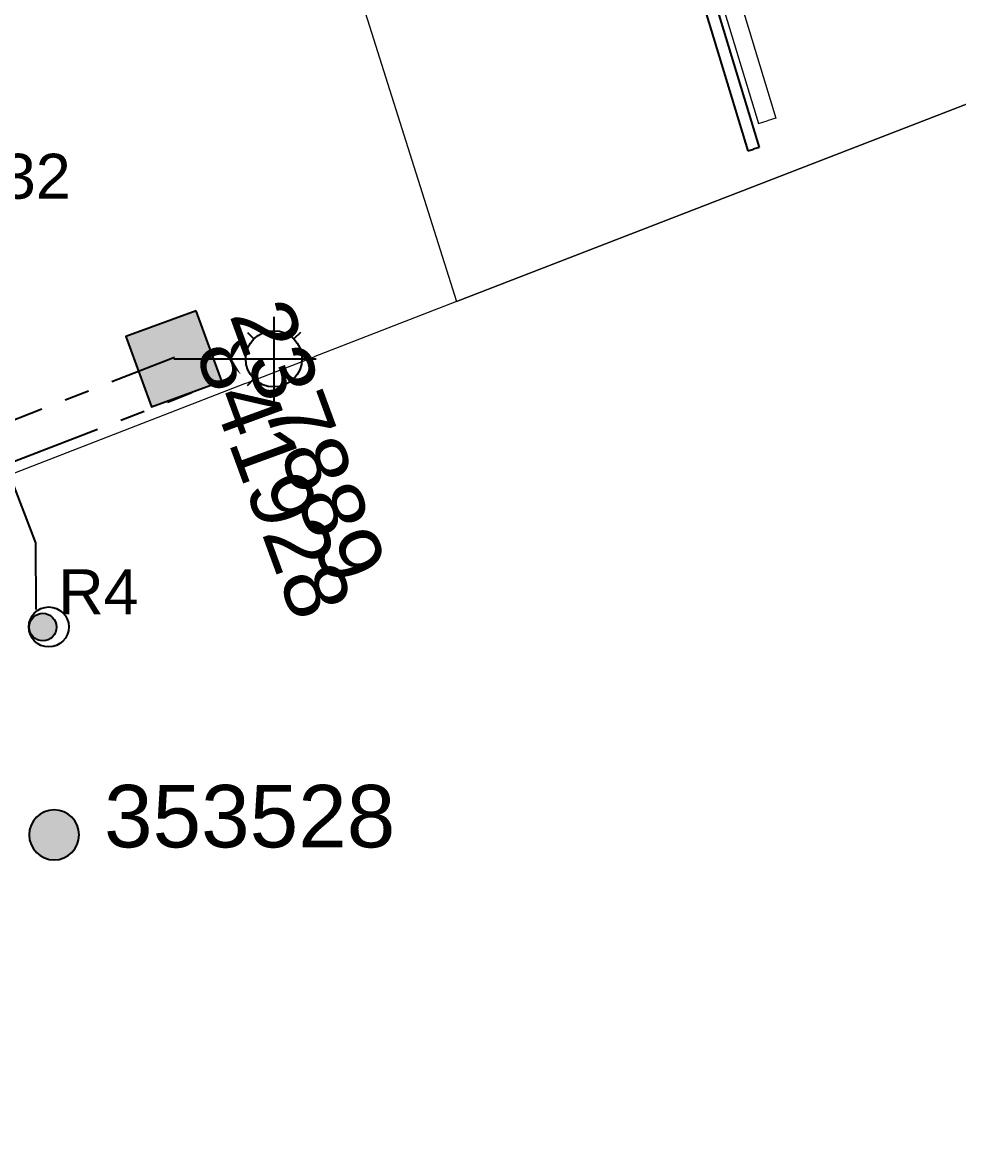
# Model space of a CAD drawing. Header units: metres. Extents: x 0 to 310918, y 0 to 6270107.
# Drawn here: x 310432.99 to 310470.45, y 6269543.63 to 6269588.52 of the extents above; entities that cross this region are included whole.
import ezdxf
from ezdxf import colors
from ezdxf.entities.mleader import LeaderData, LeaderLine
from ezdxf.enums import TextEntityAlignment as Align
from ezdxf.math import Vec2, Vec3

# ---------------------------------------------------------------- set-up
doc = ezdxf.new("R2010")
doc.units = ezdxf.units.M
doc.linetypes.add('Cable Exist UG', pattern=[7, 4, -1, 1, -1])
doc.layers.get('0').update_dxf_attribs({"color": 6})
for name, color, linetype, lineweight in [('_User Miscellaneous1', 30, 'Continuous', 13), ('Cadastre Developer_SP_NEW', 92, 'Continuous', 15), ('Cadastre Land Parcels_SP_EXT', 118, 'Continuous', 15), ('Cadastre Roads_SP_EXT', 218, 'Continuous', 15), ('Mains_LV_SL_EXT', 135, 'Continuous', 25)]:
    doc.layers.add(name, color=color, linetype=linetype, lineweight=lineweight)
for name, color, linetype in [('Duct_SP_EXT', 30, 'Continuous'), ('SupportsOH_SP_TR_HV_LV_SL_EXT', 7, 'Continuous'), ('SupportsUG_SP_LV_SL_EXT', 7, 'Continuous'), ('Trench_SP_EXT', 7, 'Continuous')]:
    doc.layers.add(name, color=color, linetype=linetype)
doc.layers.add('Features_HIDE', color=1, linetype='Continuous', plot=False)
doc.styles.add('COLUMN_LABEL', font='arial.ttf', dxfattribs={"height": 2})
doc.styles.add('iecARIAL', font='arial.ttf', dxfattribs={"height": 2})
doc.styles.add('POLE_LABEL', font='arial.ttf', dxfattribs={"height": 2})
doc.styles.add('SL_LABEL', font='arial.ttf', dxfattribs={"height": 2})
doc.styles.get("Standard").update_dxf_attribs({"font": 'arial.ttf'})

# ---------------------------------------------------------------- blocks, each defined once
blk = doc.blocks.new('COLUMN_EXT')
blk.add_hatch(color=256).paths.add_polyline_path([(1.5, -1.5), (1.5, 1.5), (-1.5, 1.5), (-1.5, -1.5)])
blk.add_lwpolyline([(1.5, 1.5), (-1.5, 1.5), (-1.5, -1.5), (1.5, -1.5)], close=True)
at = {"flags": 1}
blk.add_attdef('Z', (-1.813, 2.351), '', height=0.2, rotation=180, dxfattribs=at)
at = {"flags": 9}
for tag, p in [('SUBURB', (-1.813, 1.8)), ('NOTES', (-1.813, 2)), ('STREETNAME', (-1.813, 1.6)), ('LOCATION', (-1.813, 1.4)), ('LEGEND', (-1.813, 1.2)), ('USAGE', (-1.813, 1)), ('STATE', (-1.813, 0.8)), ('COLUMN_TYPE', (-1.813, 0.4)), ('OWNED_BY', (-1.813, 0.6))]:
    blk.add_attdef(tag, text='', height=0.2, rotation=180, dxfattribs=at).set_placement(p, align=Align.MIDDLE_LEFT)
for tag, style, p in [('STRUCTURE_PLANT_NUMBER', 'POLE_LABEL', (-1.813, -0.031)), ('STREET_CODE', 'COLUMN_LABEL', (-1.813, 0.2))]:
    blk.add_attdef(tag, text='', height=0.2, rotation=180, dxfattribs=dict(at, style=style)).set_placement(p, align=Align.MIDDLE_LEFT)
at = {"style": 'COLUMN_LABEL', "width": 0.9, "flags": 8}
blk.add_attdef('ASSET_NUM', text='', height=2, rotation=270, dxfattribs=at).set_placement((2, -4), align=Align.MIDDLE_LEFT)
blk = doc.blocks.new('DUCT_EXT')
blk.add_circle((0, 0.8), 0.8)
at = {"flags": 1}
blk.add_attdef('Z', (0, 0), '', height=0.2, dxfattribs=at)
at = {"flags": 9}
for tag, p in [('DUCT_CODE', (0, 0)), ('XSECT_TYPE', (0, -0.2)), ('FB_REFERENCE', (0, -0.4)), ('STATE', (0, -0.6)), ('NOTES', (0, -0.8))]:
    blk.add_attdef(tag, text='', height=0.2, dxfattribs=at).set_placement(p, align=Align.MIDDLE_LEFT)
blk = doc.blocks.new('SL_LANTERN_EXT')
at = {"flags": 9}
for tag, p in [('LRATECODE', (-7.4, 0)), ('LOUTREACHVOCAB', (-7.2, 0)), ('LOUTREACH', (-7, 0)), ('LANTNUMBER', (-6.6, 0)), ('LNEW', (-6.4, 0)), ('LMASTVOCAB', (-6.2, 0)), ('LMAST', (-6, 0)), ('LLAMPVOCAB', (-5.8, 0)), ('LLAMP', (-5.6, 0)), ('LEXIST', (-5.4, 0)), ('LCHARGE3PERCENT', (-5.2, 0)), ('LCHARGE3', (-5, 0)), ('LCHARGE2PERCENT', (-4.8, 0)), ('LCHARGE2', (-4.6, 0)), ('LCHARGE1PERCENT', (-4.4, 0)), ('LCHARGE1', (-4.2, 0)), ('LCATEGORY', (-4, 0)), ('LBRACKETVOCAB', (-3.8, 0)), ('LBRACKET', (-3.6, 0)), ('LKINGHEIGHT', (-3.4, 0)), ('CREPLACE', (-3.2, 0)), ('CREMOVE', (-3, 0)), ('CNUMBER', (-2.8, 0)), ('CNEW', (-2.6, 0)), ('CEXIST', (-2.4, 0)), ('USAGE', (-2.2, 0)), ('STATE', (-2, 0)), ('OWNED_BY', (-1.8, 0)), ('ORIENTATION', (-1.6, 0)), ('OPERATING_VOLTAGE', (-1.4, 0)), ('NO_PHASES', (-1.2, 0)), ('LANTERN_TYPE', (-1, 0)), ('LANTERN_PURPOSE', (-0.8, 0)), ('CONTROL_TYPE', (-0.6, 0)), ('CONSTRUCTED_VOLTAGE', (-0.4, 0))]:
    blk.add_attdef(tag, text='', height=0.001, rotation=270, dxfattribs=at).set_placement(p, align=Align.MIDDLE_LEFT)
at = {"style": 'SL_LABEL', "flags": 9}
blk.add_attdef('STREET_CODE', text='', height=0.001, rotation=270, dxfattribs=at).set_placement((0.001, 0), align=Align.MIDDLE_LEFT)
at = {"flags": 1}
blk.add_attdef('Z', (0, 0), '', height=0.001, rotation=270, dxfattribs=at)
at = {"width": 0.9}
blk.add_attdef('LNUMBER', text='', height=1, dxfattribs=at).set_placement((7, -1), align=Align.MIDDLE_LEFT)
at = {"flags": 9}
for tag, p in [('LREMOVE', (0, -7.6)), ('LREPLACE', (0, -7.8)), ('LTYPE', (0, -8)), ('LTYPEVOCAB', (0, -8.2)), ('LEGEND', (0, -8.4)), ('SUBURB', (0, -8.6)), ('STREETNAME', (0, -8.8)), ('LOCATION', (0, -9)), ('NOTES', (0, -9.2)), ('MAINTAINED_BY', (0, -9.863))]:
    blk.add_attdef(tag, text='', height=0.001, dxfattribs=at).set_placement(p, align=Align.MIDDLE_LEFT)
blk.add_attdef('OPERATED_BY', (0, -9.607), '', height=0.001, dxfattribs=at)
at = {"layer": 'Features_HIDE', "width": 0.9}
blk.add_attdef('ASSET_NUM', text='', height=1, dxfattribs=at).set_placement((7, 1), align=Align.MIDDLE_LEFT)
at = {"transparency": 33554651}
blk.add_wipeout([(5.688, 0), (5.061, -1.061), (4, -1.688), (2.939, -1.061), (2.313, 0), (2.939, 1.061), (4, 1.687), (5.061, 1.061)], dxfattribs=at)
for p, q in [((4, 1.687), (4, 0)), ((2.939, 1.061), (3.205, 0.795)), ((5.061, 1.061), (4.795, 0.795)), ((0, 0), (4, 0)), ((4, 0), (5.688, 0)), ((4, 0), (4, -1.688)), ((2.939, -1.061), (3.205, -0.795)), ((5.061, -1.061), (4.795, -0.795))]:
    blk.add_line(p, q)
blk.add_circle((4, 0), 1.125)
blk = doc.blocks.new('POLE_EXT')
blk.add_hatch(color=256).paths.add_polyline_path([(-1, 0, 1), (1, 0, 1)])
blk.add_lwpolyline([(-1, 0, 1), (1, 0, 1)], format="xyb", close=True)
at = {"flags": 8}
blk.add_attdef('pNumber', text='', height=2, dxfattribs=at).set_placement((2.5, 2.5), align=Align.MIDDLE_CENTER)
at = {"style": 'POLE_LABEL', "flags": 9}
for tag, p in [('STRUCTURE_PLANT_NUMBER', (1.355, 0.028)), ('STREET_CODE', (1.355, -0.2))]:
    blk.add_attdef(tag, text='', height=0.2, dxfattribs=at).set_placement(p, align=Align.MIDDLE_LEFT)
at = {"flags": 9}
for tag, p in [('OWNED_BY', (1.355, -0.4)), ('SPECIAL_USE', (1.355, -0.8)), ('STATE', (1.355, -1)), ('PARENT', (1.355, -0.6)), ('cLV', (1.355, -1.4)), ('USAGE', (1.355, -1.2)), ('hDepth', (1.355, -1.6)), ('hDia', (1.355, -1.8)), ('cHV', (1.355, -2)), ('LBRACKET', (1.355, -2.2)), ('LExisting', (1.355, -2.4)), ('LANTNUMBER', (1.355, -2.6)), ('LOther', (1.355, -2.8)), ('LRemove', (1.355, -3)), ('LEGEND', (1.355, -3.2)), ('cLinedev', (1.355, -3.4)), ('LOCATION', (1.355, -3.6)), ('pExisting', (1.355, -3.8)), ('PFNUMBER', (1.355, -4)), ('pFooting', (1.355, -4.4)), ('NEWPFNUMBER', (1.355, -4.2)), ('pNew', (1.355, -4.6)), ('pRelocate', (1.355, -5)), ('pRemove', (1.355, -5.2)), ('pReplace', (1.355, -5.4)), ('pStay', (1.355, -5.6)), ('pType', (1.355, -5.8)), ('cspan', (1.355, -6)), ('STREETNAME', (1.355, -6.2)), ('SUBURB', (1.355, -6.4)), ('NOTES', (1.355, -6.6)), ('MAINTAINED_BY', (1.355, -6.814)), ('OPERATED_BY', (1.355, -7.014))]:
    blk.add_attdef(tag, text='', height=0.2, dxfattribs=at).set_placement(p, align=Align.MIDDLE_LEFT)
at = {"flags": 1}
blk.add_attdef('Z', (1.355, -7.328), '', height=0.2, dxfattribs=at)
at = {"layer": 'Features_HIDE', "style": 'POLE_LABEL', "flags": 8}
blk.add_attdef('ASSET_NUM', text='', height=2, dxfattribs=at).set_placement((5, 5), align=Align.MIDDLE_CENTER)
blk = doc.blocks.new('CABLE_LARGE_EXT')
h = blk.add_hatch(color=256)
edge = h.paths.add_edge_path()
edge.add_arc((0, 0.55), 0.55, 0, 360)
blk.add_circle((0, 0.55), 0.55)
at = {"flags": 1}
blk.add_attdef('Z', (0, 0), '', height=0.2, dxfattribs=at)
at = {"flags": 9}
for tag, p in [('COND_CODE', (0, 0)), ('STATE', (0, -0.4)), ('FB_REFERENCE', (0, -0.2)), ('XSECT_SIZE', (0, -0.6)), ('NOTES', (0, -0.8))]:
    blk.add_attdef(tag, text='', height=0.2, dxfattribs=at).set_placement(p, align=Align.MIDDLE_LEFT)

msp = doc.modelspace()

# ---------------------------------------------------------------- linework, layer by layer
at = {"layer": '_User Miscellaneous1'}
for p, q in [((310457.559, 6269600.539), (310462.444, 6269584.469)), ((310458.248, 6269600.749), (310463.133, 6269584.678)), ((310462.444, 6269584.469), (310462.788, 6269584.574)), ((310463.133, 6269584.678), (310462.788, 6269584.574))]:
    msp.add_line(p, q, dxfattribs=at)
at = {"layer": 'Cadastre Land Parcels_SP_EXT', "linetype": 'Continuous'}
msp.add_lwpolyline([(310547.391, 6269454.555), (310549.363, 6269581.433), (310549.896, 6269615.893), (310450.356, 6269577.346), (310421.676, 6269566.204), (310411.252, 6269562.241), (310476.366, 6269394.064), (310546.886, 6269421.073), (310547.391, 6269454.555)], close=True, dxfattribs=at)
at = {"layer": 'Duct_SP_EXT'}
for p, q in [((310457.129, 6269599.442), (310462.014, 6269583.371)), ((310457.588, 6269599.581), (310462.473, 6269583.511)), ((310462.473, 6269583.511), (310462.244, 6269583.441)), ((310462.014, 6269583.371), (310462.244, 6269583.441))]:
    msp.add_line(p, q, dxfattribs=at)
msp.add_lwpolyline([(310433.535, 6269565.006), (310433.52, 6269567.674), (310432.505, 6269570.361)], dxfattribs=at)

# ---------------------------------------------------------------- block references
for name, p, rotation in [('DUCT_EXT', (310433.244, 6269564.303), 270.6282498513623), ('CABLE_LARGE_EXT', (310433.256, 6269564.308), 269.9999999999998)]:
    msp.add_blockref(name, p, dxfattribs=dict(at, rotation=rotation))
at = {"layer": 'SupportsOH_SP_TR_HV_LV_SL_EXT'}
ref = msp.add_blockref('POLE_EXT', (310434.256, 6269555.987), dxfattribs=at)
ref.add_attrib('ASSET_NUM', '353528', dxfattribs={"layer": '0', "height": 2.5, "style": 'POLE_LABEL'}).set_placement((310436.256, 6269556.737), align=Align.MIDDLE_LEFT)
at = {"layer": 'SupportsUG_SP_LV_SL_EXT'}
ref = msp.add_blockref('COLUMN_EXT', (310439.05, 6269575.046), dxfattribs=dict(at, rotation=20.13630314435243))
ref.add_attrib('ASSET_NUM', '841928', dxfattribs={"layer": '0', "height": 2.5, "rotation": 290.1363, "style": 'COLUMN_LABEL'}).set_placement((310441.05, 6269575.796), align=Align.MIDDLE_LEFT)

# ---------------------------------------------------------------- texts
at = {"layer": 'Duct_SP_EXT'}
for s, p in [('362632', (310426.533, 6269581.458)), ('R4', (310434.426, 6269564.822))]:
    msp.add_text(s, height=1.8, dxfattribs=at).set_placement(p)

# ---------------------------------------------------------------- next in the draw order: block references
at = {"layer": 'Features_HIDE'}
ref = msp.add_blockref('SL_LANTERN_EXT', (310439.05, 6269575.046), dxfattribs=at)
ref.add_attrib('ASSET_NUM', '237889', dxfattribs={"layer": '0', "height": 2.5, "rotation": 290.1363, "style": 'iecARIAL'}).set_placement((310440.55, 6269576.546), align=Align.BOTTOM_LEFT)

# ---------------------------------------------------------------- next in the draw order: linework, layer by layer
at = {"layer": 'Cadastre Developer_SP_NEW', "linetype": 'Continuous'}
msp.add_lwpolyline([(310547.391, 6269454.555), (310549.363, 6269581.433), (310549.896, 6269615.893), (310450.356, 6269577.346), (310421.676, 6269566.204), (310411.252, 6269562.241), (310476.366, 6269394.064), (310546.886, 6269421.073), (310547.391, 6269454.555)], close=True, dxfattribs=at)
at = {"layer": 'Cadastre Roads_SP_EXT', "linetype": 'Continuous'}
msp.add_lwpolyline([(310549.896, 6269615.893), (310576.068, 6269626.069), (310571.009, 6269645.652), (310570.567, 6269646.829), (310558.921, 6269642.322), (310544.693, 6269636.817), (310528.816, 6269630.675), (310514.807, 6269625.253), (310498.931, 6269619.111), (310484.922, 6269613.691), (310469.979, 6269607.909), (310455.97, 6269602.488), (310443.83, 6269597.791), (310444.272, 6269596.616), (310450.356, 6269577.346), (310549.896, 6269615.893)], close=True, dxfattribs=at)
at = {"layer": 'Mains_LV_SL_EXT', "linetype": 'Cable Exist UG'}
msp.add_lwpolyline([(310423.522, 6269569.039), (310439.075, 6269575.119)], dxfattribs=at)
at = {"layer": 'Trench_SP_EXT', "linetype": 'Cable Exist UG'}
msp.add_lwpolyline([(310424.141, 6269567.538), (310432.264, 6269570.791), (310432.264, 6269570.791), (310439.77, 6269573.695)], dxfattribs=at)

# ---------------------------------------------------------------- next in the draw order: leaders
at = {"layer": 'Cadastre Developer_SP_NEW'}
ml = msp.add_multileader_mtext('Standard', dxfattribs=at)
ml.set_content('{\\C7;CONSTRUCTED UNDER URS18714}', color=256)
ml.set_leader_properties()
ml.build(insert=Vec2(0, 0))
ml.multileader.update_dxf_attribs({"leader_type": 2, "has_text_frame": 1, "text_left_attachment_type": 2, "text_right_attachment_type": 2, "dogleg_length": 0.01})
ctx = ml.context
ctx.base_point, ctx.char_height, ctx.plane_origin, ctx.plane_x_axis, ctx.plane_y_axis = Vec3(310500.96, 6269759.921), 1.8, Vec3(311890.052, 6270199.889), Vec3(0.933494, 0.358594), Vec3(-0.358594, 0.933494)
ctx.left_attachment, ctx.right_attachment, ctx.text_align_type = 2, 2, 1
notes = []
notes.append((ctx, [(0, (0, 0, 0), (0, 0), (1, 0), 1, [])]))
ctx.mtext.insert, ctx.mtext.text_direction, ctx.mtext.rotation, ctx.mtext.width, ctx.mtext.alignment, ctx.mtext.flow_direction = Vec3(310512.042, 6269766.799), Vec3(0.933494, 0.358594), 0.366762, 23.5182, 2, 5
ctx.mtext.has_bg_fill, ctx.mtext.bg_color, ctx.mtext.bg_scale_factor, ctx.mtext.bg_transparency, ctx.mtext.use_window_bg_color = 1, -1073741824, 2, 0, 1
for ctx, leaders in notes:
    for number, flags, end, landing, length, lines in leaders:
        leader = LeaderData()
        leader.index, (leader.has_last_leader_line, leader.has_dogleg_vector, leader.attachment_direction) = number, flags
        leader.last_leader_point, leader.dogleg_vector, leader.dogleg_length = Vec3(end), Vec3(landing), length
        for number, points, colour, breaks in lines:
            line = LeaderLine()
            line.index, line.vertices, line.color, line.breaks = number, Vec3.list(points), colors.encode_raw_color(colour), breaks
            leader.lines.append(line)
        ctx.leaders.append(leader)

# ---------------------------------------------------------------- next in the draw order: leaders
ml = msp.add_multileader_mtext('Standard', dxfattribs=at)
ml.set_content('{\\C7;CONSTRUCTED UNDER URS16102}', color=256)
ml.set_leader_properties()
ml.build(insert=Vec2(0, 0))
ml.multileader.update_dxf_attribs({"leader_type": 2, "has_text_frame": 1, "text_left_attachment_type": 2, "text_right_attachment_type": 2, "dogleg_length": 0.01})
ctx = ml.context
ctx.base_point, ctx.char_height, ctx.plane_origin, ctx.plane_x_axis, ctx.plane_y_axis = Vec3(310563.819, 6269743.846), 1.8, Vec3(311952.906, 6270183.813), Vec3(0.933494, 0.358594), Vec3(-0.358594, 0.933494)
ctx.left_attachment, ctx.right_attachment, ctx.text_align_type = 2, 2, 1
notes = []
notes.append((ctx, [(0, (0, 0, 0), (0, 0), (1, 0), 1, [])]))
ctx.mtext.insert, ctx.mtext.text_direction, ctx.mtext.rotation, ctx.mtext.width, ctx.mtext.alignment, ctx.mtext.flow_direction = Vec3(310574.896, 6269750.722), Vec3(0.933494, 0.358594), 0.366762, 23.5182, 2, 5
ctx.mtext.has_bg_fill, ctx.mtext.bg_color, ctx.mtext.bg_scale_factor, ctx.mtext.bg_transparency, ctx.mtext.use_window_bg_color = 1, -1073741824, 2, 0, 1
for ctx, leaders in notes:
    for number, flags, end, landing, length, lines in leaders:
        leader = LeaderData()
        leader.index, (leader.has_last_leader_line, leader.has_dogleg_vector, leader.attachment_direction) = number, flags
        leader.last_leader_point, leader.dogleg_vector, leader.dogleg_length = Vec3(end), Vec3(landing), length
        for number, points, colour, breaks in lines:
            line = LeaderLine()
            line.index, line.vertices, line.color, line.breaks = number, Vec3.list(points), colors.encode_raw_color(colour), breaks
            leader.lines.append(line)
        ctx.leaders.append(leader)

# ---------------------------------------------------------------- next in the draw order: leaders
ml = msp.add_multileader_mtext('Standard', dxfattribs=at)
ml.set_content('{\\C7;CONSTRUCTED UNDER URS16102}', color=256)
ml.set_leader_properties()
ml.build(insert=Vec2(0, 0))
ml.multileader.update_dxf_attribs({"leader_type": 2, "has_text_frame": 1, "text_left_attachment_type": 2, "text_right_attachment_type": 2, "dogleg_length": 0.01})
ctx = ml.context
ctx.base_point, ctx.char_height, ctx.plane_origin, ctx.plane_x_axis, ctx.plane_y_axis = Vec3(310598.848, 6269757.245), 1.8, Vec3(311987.935, 6270197.212), Vec3(0.933494, 0.358594), Vec3(-0.358594, 0.933494)
ctx.left_attachment, ctx.right_attachment, ctx.text_align_type = 2, 2, 1
notes = []
notes.append((ctx, [(0, (0, 0, 0), (0, 0), (1, 0), 1, [])]))
ctx.mtext.insert, ctx.mtext.text_direction, ctx.mtext.rotation, ctx.mtext.width, ctx.mtext.alignment, ctx.mtext.flow_direction = Vec3(310609.925, 6269764.121), Vec3(0.933494, 0.358594), 0.366762, 23.5182, 2, 5
ctx.mtext.has_bg_fill, ctx.mtext.bg_color, ctx.mtext.bg_scale_factor, ctx.mtext.bg_transparency, ctx.mtext.use_window_bg_color = 1, -1073741824, 2, 0, 1
for ctx, leaders in notes:
    for number, flags, end, landing, length, lines in leaders:
        leader = LeaderData()
        leader.index, (leader.has_last_leader_line, leader.has_dogleg_vector, leader.attachment_direction) = number, flags
        leader.last_leader_point, leader.dogleg_vector, leader.dogleg_length = Vec3(end), Vec3(landing), length
        for number, points, colour, breaks in lines:
            line = LeaderLine()
            line.index, line.vertices, line.color, line.breaks = number, Vec3.list(points), colors.encode_raw_color(colour), breaks
            leader.lines.append(line)
        ctx.leaders.append(leader)

doc.saveas('drawing.dxf')
